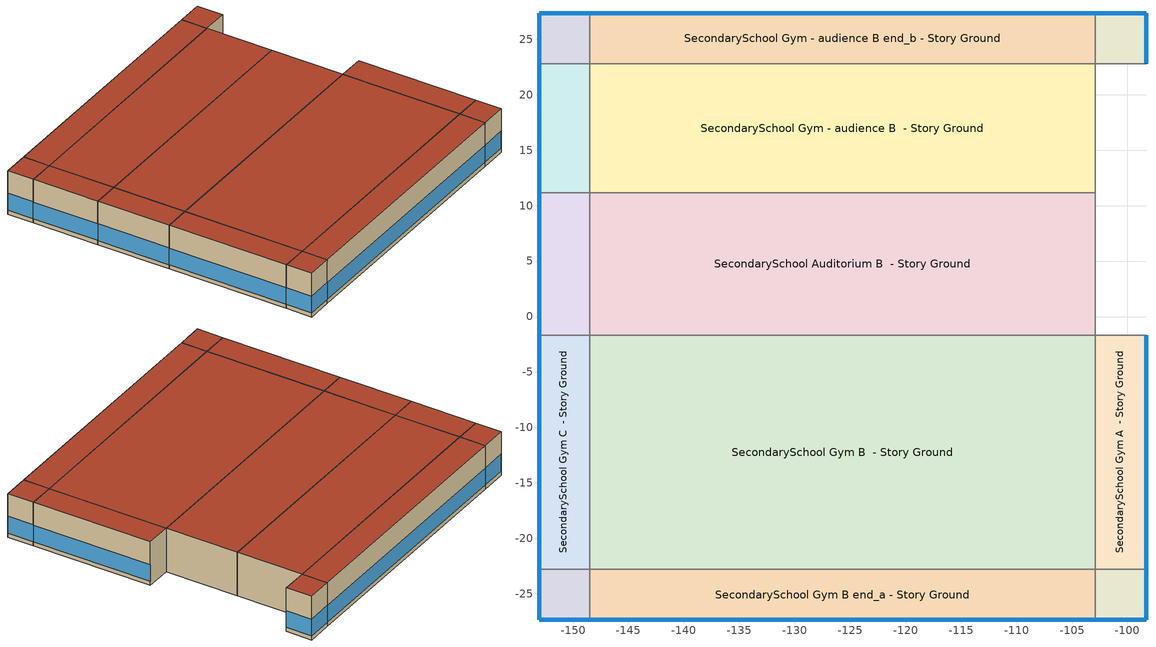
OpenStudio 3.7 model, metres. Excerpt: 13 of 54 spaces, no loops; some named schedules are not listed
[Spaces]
SecondarySchool Gym A end_a - Story Ground
 floor ground (Foundation F 126 Perim 914 Area 209): -98.33,-27.37 -102.9,-27.37 -102.9,-22.8 -98.33,-22.8 z0
 wall outside: -102.9,-27.37 -98.33,-27.37 -98.33,-22.8 z0:7.92
 wall to SecondarySchool Gym B end_a - Story Ground: -102.9,-22.8 -102.9,-27.37 z0:7.92
 wall to SecondarySchool Gym A  - Story Ground: -98.33,-22.8 -102.9,-22.8 z0:7.92
 window (Window U-1.01 SHGC 0.58): -98.33,-27.34 -98.33,-22.82 / -102.88,-27.37 -98.36,-27.37 z0.76:3.81
 roof outside: -98.33,-22.8 -102.9,-22.8 -102.9,-27.37 -98.33,-27.37 z7.92
SecondarySchool Gym B end_a - Story Ground
 floor ground (Foundation F 126 Perim 4559 Area 20845): -102.9,-27.37 -148.5,-27.37 -148.5,-22.8 -102.9,-22.8 z0
 wall outside: -148.5,-27.37 -102.9,-27.37 z0:7.92
 wall to SecondarySchool Gym C end_a - Story Ground: -148.5,-22.8 -148.5,-27.37 z0:7.92
 wall to SecondarySchool Gym B  - Story Ground: -102.9,-22.8 -148.5,-22.8 z0:7.92
 window (Window U-1.01 SHGC 0.58): -148.47,-27.37 -102.93,-27.37 z0.76:3.78
 roof outside: -102.9,-22.8 -148.5,-22.8 -148.5,-27.37 -102.9,-27.37 z7.92
SecondarySchool Gym C end_a - Story Ground
 floor ground (Foundation F 126 Perim 914 Area 209): -148.5,-27.37 -153.07,-27.37 -153.07,-22.8 -148.5,-22.8 z0
 wall outside: -153.07,-22.8 -153.07,-27.37 -148.5,-27.37 z0:7.92
 wall to SecondarySchool Gym C  - Story Ground: -148.5,-22.8 -153.07,-22.8 z0:7.92
 window (Window U-1.01 SHGC 0.58): -153.07,-22.82 -153.07,-27.34 / -153.04,-27.37 -148.52,-27.37 z0.76:3.81
 roof outside: -148.5,-22.8 -153.07,-22.8 -153.07,-27.37 -148.5,-27.37 z7.92
SecondarySchool Gym A  - Story Ground
 floor ground (Foundation F 126 Perim 2112 Area 9654): -98.33,-22.8 -102.9,-22.8 -102.9,-1.68 -98.33,-1.68 z0
 wall outside: -98.33,-22.8 -98.33,-1.68 z0:7.92
 wall to SecondarySchool Gym B  - Story Ground: -102.9,-1.68 -102.9,-22.8 z0:7.92
 wall to SecondarySchool Auditorium A  - Story Ground: -98.33,-1.68 -102.9,-1.68 z0:7.92
 window (Window U-1.01 SHGC 0.58): -98.33,-22.77 -98.33,-1.71 z0.76:3.78
 roof outside: -98.33,-1.68 -102.9,-1.68 -102.9,-22.8 -98.33,-22.8 z7.92
SecondarySchool Gym B  - Story Ground
 floor ground (Foundation F 126 Perim 0 Area 96274): -102.9,-22.8 -148.5,-22.8 -148.5,-1.68 -102.9,-1.68 z0
 wall to SecondarySchool Gym C  - Story Ground: -148.5,-1.68 -148.5,-22.8 z0:7.92
 wall to SecondarySchool Auditorium B  - Story Ground: -102.9,-1.68 -148.5,-1.68 z0:7.92
 roof outside: -102.9,-1.68 -148.5,-1.68 -148.5,-22.8 -102.9,-22.8 z7.92
SecondarySchool Gym C  - Story Ground
 floor ground (Foundation F 126 Perim 2112 Area 9654): -148.5,-22.8 -153.07,-22.8 -153.07,-1.68 -148.5,-1.68 z0
 wall outside: -153.07,-1.68 -153.07,-22.8 z0:7.92
 wall to SecondarySchool Auditorium C  - Story Ground: -148.5,-1.68 -153.07,-1.68 z0:7.92
 window (Window U-1.01 SHGC 0.58): -153.07,-1.71 -153.07,-22.77 z0.76:3.78
 roof outside: -148.5,-1.68 -153.07,-1.68 -153.07,-22.8 -148.5,-22.8 z7.92
SecondarySchool Auditorium B  - Story Ground
 floor ground (Foundation F 126 Perim 0 Area 58502): -102.9,-1.68 -148.5,-1.68 -148.5,11.15 -102.9,11.15 z0
 wall to SecondarySchool Auditorium C  - Story Ground: -148.5,11.15 -148.5,-1.68 z0:7.92
 wall to SecondarySchool Gym - audience B  - Story Ground: -102.9,11.15 -148.5,11.15 z0:7.92
 wall to SecondarySchool Auditorium A  - Story Ground: -102.9,-1.68 -102.9,11.15 z0:7.92
 roof outside: -102.9,11.15 -148.5,11.15 -148.5,-1.68 -102.9,-1.68 z7.92
SecondarySchool Auditorium C  - Story Ground
 floor ground (Foundation F 126 Perim 1283 Area 5866): -148.5,-1.68 -153.07,-1.68 -153.07,11.15 -148.5,11.15 z0
 wall outside: -153.07,11.15 -153.07,-1.68 z0:7.92
 wall to SecondarySchool Gym - audience C  - Story Ground: -148.5,11.15 -153.07,11.15 z0:7.92
 window (Window U-1.01 SHGC 0.58): -153.07,11.13 -153.07,-1.65 z0.76:3.79
 roof outside: -148.5,11.15 -153.07,11.15 -153.07,-1.68 -148.5,-1.68 z7.92
SecondarySchool Gym - audience B  - Story Ground
 floor ground (Foundation F 126 Perim 0 Area 53095): -102.9,11.15 -148.5,11.15 -148.5,22.8 -102.9,22.8 z0
 wall to SecondarySchool Gym - audience C  - Story Ground: -148.5,22.8 -148.5,11.15 z0:7.92
 wall to SecondarySchool Gym - audience B end_b - Story Ground: -102.9,22.8 -148.5,22.8 z0:7.92
 wall to SecondarySchool Gym - audience A  - Story Ground: -102.9,11.15 -102.9,22.8 z0:7.92
 roof outside: -102.9,22.8 -148.5,22.8 -148.5,11.15 -102.9,11.15 z7.92
SecondarySchool Gym - audience C  - Story Ground
 floor ground (Foundation F 126 Perim 1165 Area 5324): -148.5,11.15 -153.07,11.15 -153.07,22.8 -148.5,22.8 z0
 wall outside: -153.07,22.8 -153.07,11.15 z0:7.92
 wall to SecondarySchool Gym - audience C end_b - Story Ground: -148.5,22.8 -153.07,22.8 z0:7.92
 window (Window U-1.01 SHGC 0.58): -153.07,22.77 -153.07,11.18 z0.76:3.79
 roof outside: -148.5,22.8 -153.07,22.8 -153.07,11.15 -148.5,11.15 z7.92
SecondarySchool Gym - audience A end_b - Story Ground
 floor ground (Foundation F 126 Perim 914 Area 209): -98.33,22.8 -102.9,22.8 -102.9,27.37 -98.33,27.37 z0
 wall outside: -98.33,22.8 -98.33,27.37 -102.9,27.37 z0:7.92
 wall to SecondarySchool Gym - audience A  - Story Ground: -102.9,22.8 -98.33,22.8 z0:7.92
 wall to SecondarySchool Gym - audience B end_b - Story Ground: -102.9,27.37 -102.9,22.8 z0:7.92
 window (Window U-1.01 SHGC 0.58): -98.33,22.82 -98.33,27.34 / -98.36,27.37 -102.88,27.37 z0.76:3.81
 roof outside: -98.33,27.37 -102.9,27.37 -102.9,22.8 -98.33,22.8 z7.92
SecondarySchool Gym - audience B end_b - Story Ground
 floor ground (Foundation F 126 Perim 4559 Area 20845): -102.9,22.8 -148.5,22.8 -148.5,27.37 -102.9,27.37 z0
 wall outside: -102.9,27.37 -148.5,27.37 z0:7.92
 wall to SecondarySchool Gym - audience C end_b - Story Ground: -148.5,27.37 -148.5,22.8 z0:7.92
 window (Window U-1.01 SHGC 0.58): -102.93,27.37 -148.47,27.37 z0.76:3.78
 roof outside: -102.9,27.37 -148.5,27.37 -148.5,22.8 -102.9,22.8 z7.92
SecondarySchool Gym - audience C end_b - Story Ground
 floor ground (Foundation F 126 Perim 914 Area 209): -148.5,22.8 -153.07,22.8 -153.07,27.37 -148.5,27.37 z0
 wall outside: -148.5,27.37 -153.07,27.37 -153.07,22.8 z0:7.92
 window (Window U-1.01 SHGC 0.58): -153.07,27.34 -153.07,22.82 / -148.52,27.37 -153.04,27.37 z0.76:3.81
 roof outside: -148.5,27.37 -153.07,27.37 -153.07,22.8 -148.5,22.8 z7.92
[Site]
Maxwell Afb: Latitude {deg}=32.38; Longitude {deg}=-86.36; Time Zone {hr}=-6; Elevation {m}=52; Terrain=City
[Site:WaterMainsTemperature]
Calculation Method=Correlation; Annual Average Outdoor Air Temperature {C}=12.9533; Maximum Difference In Monthly Average Outdoor Air Temperatures {deltaC}=16.43
[SizingPeriod:DesignDay] Barometric Pressure {Pa}=100606; Rain Indicator=No; Snow Indicator=No; Day of Month=21; Daylight Saving Time Indicator=No; Humidity Condition Type=Wetbulb; Dry-Bulb Temperature Range Modifier Type=DefaultMultipliers
Name | Maximum Dry-Bulb Temperature {C} | Daily Dry-Bulb Temperature Range {deltaC} | Wind Speed {m/s} | Wind Direction {deg} | Month | Day Type | Wetbulb or DewPoint at Maximum Dry-Bulb {C} | Solar Model Indicator | ASHRAE Clear Sky Optical Depth for Beam Irradiance | ASHRAE Clear Sky Optical Depth for Diffuse Irradiance | Sky Clearness
Aurora State Ann Clg .4% Condns DB=>MWB 1 | 33 | 13.9 | 3.2 | 10 | 7 | SummerDesignDay | 19.4 | ASHRAETau | 0.339 | 2.445
Aurora State Ann Clg .4% Condns WB=>MDB 1 | 30.2 | 13.9 | 3.2 | 10 | 7 | SummerDesignDay | 21.1 | ASHRAETau | 0.339 | 2.445
Aurora State Ann Htg 99.6% Condns DB 1 | -3 | 0 | 1.7 | 0 | 12 | WinterDesignDay | -3 | ASHRAEClearSky |  |  | 0
Aurora State August .4% Condns DB=>MCWB 1 | 35.9 | 13.8 | 3.2 | 10 | 8 | SummerDesignDay | 20.5 | ASHRAETau | 0.344 | 2.48
[ClimateZones]
Climate Zone Institution Name 1=ASHRAE; Climate Zone Document Name 1=ANSI/ASHRAE Standard 169; Climate Zone Document Year 1=2006; Climate Zone Value 1=ASHRAE 169-2013-4C; Climate Zone Institution Name 2=CEC; Climate Zone Document Name 2=California Climate Zone Descriptions; Climate Zone Document Year 2=1995
[Building]
ComStock DOE Ref Pre-1980|SecondarySchool: North Axis {deg}=270; Default Construction Set=ComStock DOE Ref Pre-1980 - SecSchl - ASHRAE 169-2013-4C; Default Schedule Set=Building Default Schedule Set; Standards Building Type=SecondarySchool
[Site:GroundTemperature:FCfactorMethod]
January Ground Temperature {C}=11.4; February Ground Temperature {C}=8.1; March Ground Temperature {C}=5.4; April Ground Temperature {C}=4.5; May Ground Temperature {C}=5.8; June Ground Temperature {C}=8.3; July Ground Temperature {C}=10.9; August Ground Temperature {C}=13; September Ground Temperature {C}=15.6; October Ground Temperature {C}=17.7; November Ground Temperature {C}=18.8; December Ground Temperature {C}=15.1
[Construction:FfactorGroundFloor] F-Factor {W/m-K}=1.26344
Name | Area {m2} | PerimeterExposed {m}
Foundation F 126 Perim 914 Area 209 | 20.9032 | 9.144
Foundation F 126 Perim 1283 Area 5866 | 58.6649 | 12.8313
Foundation F 126 Perim 0 Area 96274 | 962.745 | 0
Foundation F 126 Perim 2112 Area 9654 | 96.543 | 21.1161
Foundation F 126 Perim 4559 Area 20845 | 208.451 | 45.5929
Foundation F 126 Perim 1165 Area 5324 | 53.2427 | 11.6454
Foundation F 126 Perim 0 Area 58502 | 585.017 | 0
Foundation F 126 Perim 0 Area 53095 | 530.946 | 0
[DefaultConstructionSet]
ComStock DOE Ref Pre-1980 - SecSchl - ASHRAE 169-2013-4C: Default Exterior Surface Constructions=Default Surface Constructions 1; Default Interior Surface Constructions=Default Surface Constructions 2; Default Ground Contact Surface Constructions=Default Surface Constructions 3; Default Exterior SubSurface Constructions=Default Sub Surface Constructions 1; Default Interior SubSurface Constructions=Default Sub Surface Constructions 2; Interior Partition Construction=Typical Interior Partition
[DefaultSurfaceConstructions]
Name | Floor Construction | Wall Construction | Roof Ceiling Construction
Default Surface Constructions 1 | Typical Insulated Exterior Mass Floor | Typical Insulated Steel Framed Exterior Wall R-5.71 | Typical IEAD Roof R-11.76
Default Surface Constructions 2 | Typical Interior Floor | Typical Interior Wall | Typical Interior Ceiling
Default Surface Constructions 3 | Typical Insulated Carpeted 6in Slab Floor | Typical Insulated Basement Mass Wall
[Construction]
Typical Insulated Exterior Mass Floor: 4 in. Normalweight Concrete Floor, Typical Carpet Pad
Typical Insulated Steel Framed Exterior Wall R-5.71: 25mm Stucco, 5/8 in. Gypsum Board, Typical Insulation R-3.54, 5/8 in. Gypsum Board
Typical IEAD Roof R-11.76: Roof Membrane, Typical Insulation R-10.65, Metal Roof Surface
Typical Interior Floor: 100mm Normalweight concrete floor, CP02 CARPET PAD
Typical Interior Wall: G01 13mm gypsum board, G01 13mm gypsum board
Typical Interior Ceiling: CP02 CARPET PAD, 100mm Normalweight concrete floor
Typical Insulated Carpeted 6in Slab Floor: 6 in. Normalweight Concrete Floor, Typical Carpet Pad
Typical Insulated Basement Mass Wall: 8 in. Concrete Block Basement Wall
U 1.22 SHGC 0.54 Simple Glazing Window U-1.22 SHGC 0.54: U 1.22 SHGC 0.54 Simple Glazing U-1.22 SHGC 0.54
U 1.22 SHGC 0.54 Simple Glazing Window U-1.22 SHGC 0.54 1: U 1.22 SHGC 0.54 Simple Glazing U-1.22 SHGC 0.54 1
Typical Insulated Metal Door: F08 Metal surface, Typical Insulation
U 0.88 SHGC 0.16 Sgl Ref-A-L Clr 6mm: REF A CLEAR LO 6MM
Typical Overhead Door: Typical Insulation
Typical Interior Window: Clear 3mm
Typical Interior Door; Typical Interior Partition: G05 25mm wood
InteriorFurnishings 1: Std Wood 6inch 1
Window U-1.01 SHGC 0.58: Simple Glazing Single - No LowE - Tinted/Reflective - Aluminum
[Material:NoMass] Roughness=Smooth; Thermal Absorptance=0.9; Solar Absorptance=0.7
Name | Thermal Resistance {m2-K/W} | Visible Absorptance
Typical Insulation R-3.54 | 0.622622 | 0.7
Typical Carpet Pad; CP02 CARPET PAD | 0.21648 | 0.8
Typical Insulation R-10.65 | 1.87513 | 0.7
Typical Insulation | 0.0282222 | 0.7
[Material] Thermal Absorptance=0.9
Name | Roughness | Thickness {m} | Conductivity {W/m-K} | Density {kg/m3} | Specific Heat {J/kg-K} | Solar Absorptance | Visible Absorptance
4 in. Normalweight Concrete Floor | MediumRough | 0.1016 | 2.31 | 2322 | 832 | 0.7 | 0.7
25mm Stucco | Smooth | 0.0254 | 0.72 | 1856 | 840 | 0.7 | 0.7
5/8 in. Gypsum Board | MediumSmooth | 0.0159 | 0.16 | 800 | 1090 | 0.7 | 0.7
Roof Membrane | VeryRough | 0.0095 | 0.16 | 1121.29 | 1460 | 0.7 | 0.7
Metal Roof Surface; F08 Metal surface | Smooth | 0.0008 | 45.28 | 7824 | 500 | 0.7 | 0.7
100mm Normalweight concrete floor | MediumRough | 0.1016 | 2.31045 | 2322 | 832.557 | 0.7 | 0.7
G01 13mm gypsum board | Smooth | 0.0127 | 0.160031 | 800.001 | 1090.73 | 0.7 | 0.5
6 in. Normalweight Concrete Floor | MediumRough | 0.1524 | 2.31 | 2322 | 832 | 0.7 | 0.7
8 in. Concrete Block Basement Wall | MediumRough | 0.2032 | 1.326 | 1842 | 912 | 0.7 | 0.7
G05 25mm wood | MediumSmooth | 0.0254 | 0.15 | 608 | 1630 | 0.5 | 0.5
Std Wood 6inch 1 | MediumSmooth | 0.15 | 0.12 | 540 | 1210 | 0.7 | 0.7
[DefaultSubSurfaceConstructions]
Name | Fixed Window Construction | Operable Window Construction | Door Construction | Glass Door Construction | Overhead Door Construction | Tubular Daylight Dome Construction | Tubular Daylight Diffuser Construction
Default Sub Surface Constructions 1 | U 1.22 SHGC 0.54 Simple Glazing Window U-1.22 SHGC 0.54 | U 1.22 SHGC 0.54 Simple Glazing Window U-1.22 SHGC 0.54 1 | Typical Insulated Metal Door | U 0.88 SHGC 0.16 Sgl Ref-A-L Clr 6mm | Typical Overhead Door | Typical Interior Window | Typical Interior Window
Default Sub Surface Constructions 2 | Typical Interior Window | Typical Interior Window | Typical Interior Door
[WindowMaterial:SimpleGlazingSystem]
Name | U-Factor {W/m2-K} | Solar Heat Gain Coefficient | Visible Transmittance
U 1.22 SHGC 0.54 Simple Glazing U-1.22 SHGC 0.54; U 1.22 SHGC 0.54 Simple Glazing U-1.22 SHGC 0.54 1 | 6.92748 | 0.54 | 0.38
Simple Glazing Single - No LowE - Tinted/Reflective - Aluminum | 5.73505 | 0.579 | 0.455
[WindowMaterial:Glazing] Optical Data Type=SpectralAverage; Infrared Transmittance at Normal Incidence=0; Front Side Infrared Hemispherical Emissivity=0.84; Conductivity {W/m-K}=0.9; Dirt Correction Factor for Solar and Visible Transmittance=1; Solar Diffusing=No
Name | Thickness {m} | Solar Transmittance at Normal Incidence | Front Side Solar Reflectance at Normal Incidence | Back Side Solar Reflectance at Normal Incidence | Visible Transmittance at Normal Incidence | Front Side Visible Reflectance at Normal Incidence | Back Side Visible Reflectance at Normal Incidence | Back Side Infrared Hemispherical Emissivity
REF A CLEAR LO 6MM | 0.006 | 0.066 | 0.341 | 0.493 | 0.08 | 0.41 | 0.37 | 0.4
Clear 3mm | 0.003 | 0.837 | 0.075 | 0.075 | 0.898 | 0.081 | 0.081 | 0.84
[SpaceType] Standards Building Type=SecondarySchool
Name | Default Schedule Set | Design Specification Outdoor Air Object | Standards Space Type
SecondarySchool Auditorium - ComStock DOE Ref Pre-1980 | SecondarySchool Auditorium Schedule Set | SecondarySchool Auditorium Ventilation | Auditorium
SecondarySchool Gym - audience - ComStock DOE Ref Pre-1980 | SecondarySchool Gym - audience Schedule Set | SecondarySchool Gym - audience Ventilation | Gym - audience
SecondarySchool Gym - ComStock DOE Ref Pre-1980 | SecondarySchool Gym Schedule Set | SecondarySchool Gym Ventilation | Gym
[BuildingStory]
Story Ground: Nominal Z Coordinate {m}=0; Nominal Floor to Floor Height {m}=3.9624
[Space] Building Story=Story Ground
Name | Space Type | Thermal Zone | Design Specification Outdoor Air Object
SecondarySchool Gym A end_a - Story Ground | SecondarySchool Gym - ComStock DOE Ref Pre-1980 | Zone SecondarySchool Gym A end_a - Story Ground | SecondarySchool Gym Ventilation to per-area
SecondarySchool Gym B end_a - Story Ground | SecondarySchool Gym - ComStock DOE Ref Pre-1980 | Zone SecondarySchool Gym B end_a - Story Ground
SecondarySchool Gym C end_a - Story Ground | SecondarySchool Gym - ComStock DOE Ref Pre-1980 | Zone SecondarySchool Gym C end_a - Story Ground | SecondarySchool Gym Ventilation to per-area
SecondarySchool Gym A  - Story Ground | SecondarySchool Gym - ComStock DOE Ref Pre-1980 | Zone SecondarySchool Gym A  - Story Ground
SecondarySchool Gym B  - Story Ground | SecondarySchool Gym - ComStock DOE Ref Pre-1980 | Zone SecondarySchool Gym B  - Story Ground
SecondarySchool Gym C  - Story Ground | SecondarySchool Gym - ComStock DOE Ref Pre-1980 | Zone SecondarySchool Gym C  - Story Ground
SecondarySchool Auditorium B  - Story Ground | SecondarySchool Auditorium - ComStock DOE Ref Pre-1980 | Zone SecondarySchool Auditorium B  - Story Ground
SecondarySchool Auditorium C  - Story Ground | SecondarySchool Auditorium - ComStock DOE Ref Pre-1980 | Zone SecondarySchool Auditorium C  - Story Ground
SecondarySchool Gym - audience B  - Story Ground | SecondarySchool Gym - audience - ComStock DOE Ref Pre-1980 | Zone SecondarySchool Gym - audience B  - Story Ground | SecondarySchool Gym - audience Ventilation to per-area
SecondarySchool Gym - audience C  - Story Ground | SecondarySchool Gym - audience - ComStock DOE Ref Pre-1980 | Zone SecondarySchool Gym - audience C  - Story Ground | SecondarySchool Gym - audience Ventilation to per-area
SecondarySchool Gym - audience A end_b - Story Ground | SecondarySchool Gym - audience - ComStock DOE Ref Pre-1980 | Zone SecondarySchool Gym - audience A end_b - Story Ground | SecondarySchool Gym - audience Ventilation to per-area
SecondarySchool Gym - audience B end_b - Story Ground | SecondarySchool Gym - audience - ComStock DOE Ref Pre-1980 | Zone SecondarySchool Gym - audience B end_b - Story Ground | SecondarySchool Gym - audience Ventilation to per-area
SecondarySchool Gym - audience C end_b - Story Ground | SecondarySchool Gym - audience - ComStock DOE Ref Pre-1980 | Zone SecondarySchool Gym - audience C end_b - Story Ground | SecondarySchool Gym - audience Ventilation to per-area
[ThermalZone] Multiplier=1; Use Ideal Air Loads=No
Name | Thermostat
Zone SecondarySchool Gym A end_a - Story Ground | SecondarySchool Gym - ComStock DOE Ref Pre-1980 Thermostat 1
Zone SecondarySchool Gym B end_a - Story Ground | SecondarySchool Gym - ComStock DOE Ref Pre-1980 Thermostat 3
Zone SecondarySchool Gym C end_a - Story Ground | SecondarySchool Gym - ComStock DOE Ref Pre-1980 Thermostat 5
Zone SecondarySchool Gym A  - Story Ground | SecondarySchool Gym - ComStock DOE Ref Pre-1980 Thermostat
Zone SecondarySchool Gym B  - Story Ground | SecondarySchool Gym - ComStock DOE Ref Pre-1980 Thermostat 2
Zone SecondarySchool Gym C  - Story Ground | SecondarySchool Gym - ComStock DOE Ref Pre-1980 Thermostat 4
Zone SecondarySchool Auditorium B  - Story Ground | SecondarySchool Auditorium - ComStock DOE Ref Pre-1980 Thermostat 1
Zone SecondarySchool Auditorium C  - Story Ground | SecondarySchool Auditorium - ComStock DOE Ref Pre-1980 Thermostat 2
Zone SecondarySchool Gym - audience B  - Story Ground | SecondarySchool Gym - audience - ComStock DOE Ref Pre-1980 Thermostat 2
Zone SecondarySchool Gym - audience C  - Story Ground | SecondarySchool Gym - audience - ComStock DOE Ref Pre-1980 Thermostat 4
Zone SecondarySchool Gym - audience A end_b - Story Ground | SecondarySchool Gym - audience - ComStock DOE Ref Pre-1980 Thermostat 1
Zone SecondarySchool Gym - audience B end_b - Story Ground | SecondarySchool Gym - audience - ComStock DOE Ref Pre-1980 Thermostat 3
Zone SecondarySchool Gym - audience C end_b - Story Ground | SecondarySchool Gym - audience - ComStock DOE Ref Pre-1980 Thermostat 5
[People:Definition] Number of People Calculation Method=People/Area; Fraction Radiant=0.3
Name | People per Space Floor Area {person/m2}
SecondarySchool Auditorium People Definition; SecondarySchool Gym People Definition | 1.0004
SecondarySchool Gym - audience People Definition | 0.300313
[People] Work Efficiency Schedule=Work Efficiency Schedule; Clothing Insulation Schedule=Clothing Schedule; Air Velocity Schedule=Air Velocity Schedule; Multiplier=1
Name | People Definition | Space or SpaceType
SecondarySchool Auditorium People | SecondarySchool Auditorium People Definition | SecondarySchool Auditorium - ComStock DOE Ref Pre-1980
SecondarySchool Gym People | SecondarySchool Gym People Definition | SecondarySchool Gym - ComStock DOE Ref Pre-1980
SecondarySchool Gym - audience People | SecondarySchool Gym - audience People Definition | SecondarySchool Gym - audience - ComStock DOE Ref Pre-1980
[Lights:Definition] Design Level Calculation Method=Watts/Area; Fraction Visible=0.2; Return Air Fraction=0
Name | Watts per Space Floor Area {W/m2} | Fraction Radiant
SecondarySchool Gym - audience - ComStock DOE Ref Pre-1980 General Lights Definition; SecondarySchool Gym - ComStock DOE Ref Pre-1980 General Lights Definition | 8.2042 | 0.465
SecondarySchool Auditorium - ComStock DOE Ref Pre-1980 General Lights Definition | 1.29825 | 0.465
SecondarySchool Auditorium - ComStock DOE Ref Pre-1980 Wall Wash Lights Definition | 1.08131 | 0.125
[ElectricEquipment:Definition] Design Level Calculation Method=Watts/Area; Fraction Latent=0; Fraction Radiant=0.5; Fraction Lost=0
Name | Watts per Space Floor Area {W/m2}
SecondarySchool Auditorium Elec Equip Definition | 4.11278
SecondarySchool Gym Elec Equip Definition | 2.13681
SecondarySchool Gym - audience Elec Equip Definition | 0.850128
[ElectricEquipment] Schedule=Education_School BLDG_EQUIP_EndUseData BPR Adjusted
Name | Electric Equipment Definition | Space or SpaceType
SecondarySchool Auditorium Elec Equip | SecondarySchool Auditorium Elec Equip Definition | SecondarySchool Auditorium - ComStock DOE Ref Pre-1980
SecondarySchool Gym Elec Equip | SecondarySchool Gym Elec Equip Definition | SecondarySchool Gym - ComStock DOE Ref Pre-1980
SecondarySchool Gym - audience Elec Equip | SecondarySchool Gym - audience Elec Equip Definition | SecondarySchool Gym - audience - ComStock DOE Ref Pre-1980
[DesignSpecification:OutdoorAir] Outdoor Air Method=Sum
Name | Outdoor Air Flow per Person {m3/s-person} | Outdoor Air Flow per Floor Area {m3/s-m2} | Outdoor Air Flow Rate {m3/s} | Outdoor Air Flow Air Changes per Hour {1/hr}
SecondarySchool Auditorium Ventilation | 0.00707921
SecondarySchool Gym Ventilation; SecondarySchool Gym - audience Ventilation | 0.00943895
SecondarySchool Gym - audience Ventilation to per-area | 0 | 0.00283464 | 0 | 0
SecondarySchool Gym Ventilation to per-area | 0 | 0.0094427 | 0 | 0
[DefaultScheduleSet]
Name | Number of People Schedule | People Activity Level Schedule | Lighting Schedule | Electric Equipment Schedule | Infiltration Schedule | Hours of Operation Schedule
SecondarySchool Auditorium Schedule Set | SecondarySchool Auditorium Occ | SecondarySchool Activity | Education_School BLDG_LIGHT_EndUseData | Education_School BLDG_EQUIP_EndUseData | SecondarySchool Infil
SecondarySchool Gym Schedule Set; SecondarySchool Gym - audience Schedule Set | SecondarySchool Gym Occ | SecondarySchool Activity | Education_School BLDG_LIGHT_EndUseData | Education_School BLDG_EQUIP_EndUseData | SecondarySchool Infil
Building Default Schedule Set |  |  |  |  |  | Building Hours of Operation NonResidential
[Exterior:Lights:Definition]
Name | Design Level {W}
Parking Areas and Drives Def (W/ft^2) | 0.0497494
Building Facades Def (W/ft^2) | 0.25
Main Entries Def (W/ft) | 30
Other Doors Def (W/ft) | 25
[Exterior:Lights] Schedule=Always On Discrete; Control Option=AstronomicalClock
Name | Exterior Lights Definition | Multiplier
Parking Areas and Drives | Parking Areas and Drives Def (W/ft^2) | 59097.7
Building Facades | Building Facades Def (W/ft^2) | 46655.5
Main Entries | Main Entries Def (W/ft) | 240
Other Doors | Other Doors Def (W/ft) | 147
[ThermostatSetpoint:DualSetpoint] Heating Setpoint Temperature Schedule=SecondarySchool HtgSetp; Cooling Setpoint Temperature Schedule=SecondarySchool ClgSetp
SecondarySchool Auditorium - ComStock DOE Ref Pre-1980 Thermostat 1; SecondarySchool Auditorium - ComStock DOE Ref Pre-1980 Thermostat 2; SecondarySchool Gym - audience - ComStock DOE Ref Pre-1980 Thermostat 1; SecondarySchool Gym - audience - ComStock DOE Ref Pre-1980 Thermostat 2; SecondarySchool Gym - audience - ComStock DOE Ref Pre-1980 Thermostat 3; SecondarySchool Gym - audience - ComStock DOE Ref Pre-1980 Thermostat 4; SecondarySchool Gym - audience - ComStock DOE Ref Pre-1980 Thermostat 5; SecondarySchool Gym - ComStock DOE Ref Pre-1980 Thermostat; SecondarySchool Gym - ComStock DOE Ref Pre-1980 Thermostat 1; SecondarySchool Gym - ComStock DOE Ref Pre-1980 Thermostat 2; SecondarySchool Gym - ComStock DOE Ref Pre-1980 Thermostat 3; SecondarySchool Gym - ComStock DOE Ref Pre-1980 Thermostat 4; SecondarySchool Gym - ComStock DOE Ref Pre-1980 Thermostat 5
[InternalMass:Definition]
Internal Mass Definition 2: Construction=InteriorFurnishings 1; Design Level Calculation Method=SurfaceArea/Area; Surface Area per Space Floor Area=2
[InternalMass] Internal Mass Definition=Internal Mass Definition 2; Multiplier=1
Name | Space or SpaceType
SecondarySchool Gym - audience C end_b - Story Ground Mass | SecondarySchool Gym - audience C end_b - Story Ground
SecondarySchool Gym - audience A end_b - Story Ground Mass | SecondarySchool Gym - audience A end_b - Story Ground
SecondarySchool Gym B  - Story Ground Mass | SecondarySchool Gym B  - Story Ground
SecondarySchool Gym A  - Story Ground Mass | SecondarySchool Gym A  - Story Ground
SecondarySchool Auditorium C  - Story Ground Mass | SecondarySchool Auditorium C  - Story Ground
SecondarySchool Gym C end_a - Story Ground Mass | SecondarySchool Gym C end_a - Story Ground
SecondarySchool Gym B end_a - Story Ground Mass | SecondarySchool Gym B end_a - Story Ground
SecondarySchool Gym A end_a - Story Ground Mass | SecondarySchool Gym A end_a - Story Ground
SecondarySchool Auditorium B  - Story Ground Mass | SecondarySchool Auditorium B  - Story Ground
SecondarySchool Gym - audience B  - Story Ground Mass | SecondarySchool Gym - audience B  - Story Ground
SecondarySchool Gym - audience C  - Story Ground Mass | SecondarySchool Gym - audience C  - Story Ground
SecondarySchool Gym - audience B end_b - Story Ground Mass | SecondarySchool Gym - audience B end_b - Story Ground
SecondarySchool Gym C  - Story Ground Mass | SecondarySchool Gym C  - Story Ground
[Lights] Schedule=Education_School BLDG_LIGHT_EndUseData BPR Adjusted; Fraction Replaceable=1
Name | Lights Definition | Space or SpaceType
SecondarySchool Gym - audience - ComStock DOE Ref Pre-1980 General Lighting | SecondarySchool Gym - audience - ComStock DOE Ref Pre-1980 General Lights Definition | SecondarySchool Gym - audience - ComStock DOE Ref Pre-1980
SecondarySchool Auditorium - ComStock DOE Ref Pre-1980 General Lighting | SecondarySchool Auditorium - ComStock DOE Ref Pre-1980 General Lights Definition | SecondarySchool Auditorium - ComStock DOE Ref Pre-1980
SecondarySchool Auditorium - ComStock DOE Ref Pre-1980 Wall Wash Lighting | SecondarySchool Auditorium - ComStock DOE Ref Pre-1980 Wall Wash Lights Definition | SecondarySchool Auditorium - ComStock DOE Ref Pre-1980
SecondarySchool Gym - ComStock DOE Ref Pre-1980 General Lighting | SecondarySchool Gym - ComStock DOE Ref Pre-1980 General Lights Definition | SecondarySchool Gym - ComStock DOE Ref Pre-1980
[SpaceInfiltration:DesignFlowRate] Design Flow Rate Calculation Method=Flow/ExteriorArea; Flow per Exterior Surface Area {m3/s-m2}=0.000826564; Velocity Term Coefficient=0
Name | Space or SpaceType | Schedule | Constant Term Coefficient | Temperature Term Coefficient | Velocity Squared Term Coefficient
SecondarySchool Gym - audience C end_b - Story Ground HVAC On Infiltration | SecondarySchool Gym - audience C end_b - Story Ground | Infiltration HVAC On Schedule | 0.0725 | 0.0091 | 0.0893
SecondarySchool Gym - audience C end_b - Story Ground HVAC Off Infiltration | SecondarySchool Gym - audience C end_b - Story Ground | Infiltration HVAC Off Schedule | 0 | 0.0174 | 0.1016
SecondarySchool Gym - audience A end_b - Story Ground HVAC On Infiltration | SecondarySchool Gym - audience A end_b - Story Ground | Infiltration HVAC On Schedule | 0.0725 | 0.0091 | 0.0893
SecondarySchool Gym - audience A end_b - Story Ground HVAC Off Infiltration | SecondarySchool Gym - audience A end_b - Story Ground | Infiltration HVAC Off Schedule | 0 | 0.0174 | 0.1016
SecondarySchool Gym B  - Story Ground HVAC On Infiltration | SecondarySchool Gym B  - Story Ground | Infiltration HVAC On Schedule | 0.0725 | 0.0091 | 0.0893
SecondarySchool Gym B  - Story Ground HVAC Off Infiltration | SecondarySchool Gym B  - Story Ground | Infiltration HVAC Off Schedule | 0 | 0.0174 | 0.1016
SecondarySchool Gym A  - Story Ground HVAC On Infiltration | SecondarySchool Gym A  - Story Ground | Infiltration HVAC On Schedule | 0.0725 | 0.0091 | 0.0893
SecondarySchool Gym A  - Story Ground HVAC Off Infiltration | SecondarySchool Gym A  - Story Ground | Infiltration HVAC Off Schedule | 0 | 0.0174 | 0.1016
SecondarySchool Auditorium C  - Story Ground HVAC On Infiltration | SecondarySchool Auditorium C  - Story Ground | Infiltration HVAC On Schedule | 0.0725 | 0.0091 | 0.0893
SecondarySchool Auditorium C  - Story Ground HVAC Off Infiltration | SecondarySchool Auditorium C  - Story Ground | Infiltration HVAC Off Schedule | 0 | 0.0174 | 0.1016
SecondarySchool Gym C end_a - Story Ground HVAC On Infiltration | SecondarySchool Gym C end_a - Story Ground | Infiltration HVAC On Schedule | 0.0725 | 0.0091 | 0.0893
SecondarySchool Gym C end_a - Story Ground HVAC Off Infiltration | SecondarySchool Gym C end_a - Story Ground | Infiltration HVAC Off Schedule | 0 | 0.0174 | 0.1016
SecondarySchool Gym B end_a - Story Ground HVAC On Infiltration | SecondarySchool Gym B end_a - Story Ground | Infiltration HVAC On Schedule | 0.0725 | 0.0091 | 0.0893
SecondarySchool Gym B end_a - Story Ground HVAC Off Infiltration | SecondarySchool Gym B end_a - Story Ground | Infiltration HVAC Off Schedule | 0 | 0.0174 | 0.1016
SecondarySchool Gym A end_a - Story Ground HVAC On Infiltration | SecondarySchool Gym A end_a - Story Ground | Infiltration HVAC On Schedule | 0.0725 | 0.0091 | 0.0893
SecondarySchool Gym A end_a - Story Ground HVAC Off Infiltration | SecondarySchool Gym A end_a - Story Ground | Infiltration HVAC Off Schedule | 0 | 0.0174 | 0.1016
SecondarySchool Auditorium B  - Story Ground HVAC On Infiltration | SecondarySchool Auditorium B  - Story Ground | Infiltration HVAC On Schedule | 0.0725 | 0.0091 | 0.0893
SecondarySchool Auditorium B  - Story Ground HVAC Off Infiltration | SecondarySchool Auditorium B  - Story Ground | Infiltration HVAC Off Schedule | 0 | 0.0174 | 0.1016
SecondarySchool Gym - audience B  - Story Ground HVAC On Infiltration | SecondarySchool Gym - audience B  - Story Ground | Infiltration HVAC On Schedule | 0.0725 | 0.0091 | 0.0893
SecondarySchool Gym - audience B  - Story Ground HVAC Off Infiltration | SecondarySchool Gym - audience B  - Story Ground | Infiltration HVAC Off Schedule | 0 | 0.0174 | 0.1016
SecondarySchool Gym - audience C  - Story Ground HVAC On Infiltration | SecondarySchool Gym - audience C  - Story Ground | Infiltration HVAC On Schedule | 0.0725 | 0.0091 | 0.0893
SecondarySchool Gym - audience C  - Story Ground HVAC Off Infiltration | SecondarySchool Gym - audience C  - Story Ground | Infiltration HVAC Off Schedule | 0 | 0.0174 | 0.1016
SecondarySchool Gym - audience B end_b - Story Ground HVAC On Infiltration | SecondarySchool Gym - audience B end_b - Story Ground | Infiltration HVAC On Schedule | 0.0725 | 0.0091 | 0.0893
SecondarySchool Gym - audience B end_b - Story Ground HVAC Off Infiltration | SecondarySchool Gym - audience B end_b - Story Ground | Infiltration HVAC Off Schedule | 0 | 0.0174 | 0.1016
SecondarySchool Gym C  - Story Ground HVAC On Infiltration | SecondarySchool Gym C  - Story Ground | Infiltration HVAC On Schedule | 0.0725 | 0.0091 | 0.0893
SecondarySchool Gym C  - Story Ground HVAC Off Infiltration | SecondarySchool Gym C  - Story Ground | Infiltration HVAC Off Schedule | 0 | 0.0174 | 0.1016
[Schedule:Ruleset]
Name | Default Day Schedule | Summer Design Day Schedule | Winter Design Day Schedule
Clothing Schedule | Clothing Schedule Default Winter Clothes
Air Velocity Schedule | Air Velocity Schedule Default
Work Efficiency Schedule | Work Efficiency Schedule Default
SecondarySchool Auditorium Occ | SecondarySchool Auditorium Occ Default | SecondarySchool Auditorium Occ Summer Design Day | SecondarySchool Auditorium Occ Winter Design Day
SecondarySchool Activity | SecondarySchool Activity Default | SecondarySchool Activity Summer Design Day | SecondarySchool Activity Winter Design Day
Education_School BLDG_LIGHT_EndUseData | Education_School BLDG_LIGHT_EndUseData Default | Education_School BLDG_LIGHT_EndUseData Summer Design Day | Education_School BLDG_LIGHT_EndUseData Winter Design Day
Education_School BLDG_EQUIP_EndUseData | Education_School BLDG_EQUIP_EndUseData Default | Education_School BLDG_EQUIP_EndUseData Summer Design Day | Education_School BLDG_EQUIP_EndUseData Winter Design Day
SecondarySchool Infil | SecondarySchool Infil Default | SecondarySchool Infil Summer Design Day | SecondarySchool Infil Winter Design Day
SecondarySchool Gym Occ | SecondarySchool Gym Occ Default | SecondarySchool Gym Occ Summer Design Day | SecondarySchool Gym Occ Winter Design Day
SecondarySchool HtgSetp | SecondarySchool HtgSetp Default | Schedule Day 5 | Schedule Day 6
SecondarySchool ClgSetp | SecondarySchool ClgSetp Default | Schedule Day 2 | Schedule Day 3
Building Hours of Operation NonResidential | Building Hours of Operation NonResidential Default | Building Hours of Operation NonResidential Summer Design Day | Building Hours of Operation NonResidential Winter Design Day
Education_School BLDG_LIGHT_EndUseData BPR Adjusted | Education_School BLDG_LIGHT_EndUseData Default 1 | Education_School BLDG_LIGHT_EndUseData Summer Design Day 1 | Education_School BLDG_LIGHT_EndUseData Winter Design Day 1
Education_School BLDG_EQUIP_EndUseData BPR Adjusted | Education_School BLDG_EQUIP_EndUseData Default 1 | Education_School BLDG_EQUIP_EndUseData Summer Design Day 1 | Education_School BLDG_EQUIP_EndUseData Winter Design Day 1
Infiltration HVAC On Schedule | 54 Zone VAV Occ Sch Default 1 | 54 Zone VAV Occ Sch Summer Design Day 1 | 54 Zone VAV Occ Sch Winter Design Day 1
Infiltration HVAC Off Schedule | Infiltration HVAC Off Schedule Default Day Schedule | Infiltration HVAC Off Schedule Summer Design Day Schedule 1 | Infiltration HVAC Off Schedule Winter Design Day Schedule 1
[Schedule:Day]
SecondarySchool HtgSetp Default: Yes, 6, 0, 14.4444, 21, 0, 20, 24, 0, 14.4444
SecondarySchool ClgSetp Default: Yes, 6, 0, 26.6667, 21, 0, 22.7778, 24, 0, 26.6667
Building Hours of Operation NonResidential Default: 7, 15, 0, 16, 15, 1, 24, 0, 0
Building Hours of Operation NonResidential Winter Design Day; Building Hours of Operation NonResidential Summer Design Day; 54 Zone VAV Occ Sch Summer Design Day 1; 54 Zone VAV Occ Sch Winter Design Day 1: 24, 0, 1
54 Zone VAV Occ Sch Default 1: 6, 15, 0, 16, 30, 1, 24, 0, 0
Infiltration HVAC Off Schedule Default Day Schedule: 6, 15, 1, 16, 30, 0, 24, 0, 1
Infiltration HVAC Off Schedule Summer Design Day Schedule 1; Infiltration HVAC Off Schedule Winter Design Day Schedule 1: 24, 0, 0
Schedule Day 2; Schedule Day 3: 24, 0, 22.7778
Schedule Day 5; Schedule Day 6: 24, 0, 20
[Schedule:Rule]
Schedule Rule 49: Schedule Ruleset=SecondarySchool HtgSetp; Rule Order=1; Day Schedule=SecondarySchool HtgSetp Wknd|Wkdy Day; Apply Sunday=Yes; Apply Monday=Yes; Apply Tuesday=Yes; Apply Wednesday=Yes; Apply Thursday=Yes; Apply Friday=Yes; Apply Saturday=Yes; Date Specification Type=DateRange; Start Month=7; Start Day=1; End Month=9; End Day=1
Schedule Rule 50: Schedule Ruleset=SecondarySchool HtgSetp; Rule Order=0; Day Schedule=SecondarySchool HtgSetp Wknd|Wkdy Day 1; Apply Sunday=Yes; Apply Monday=Yes; Apply Tuesday=Yes; Apply Wednesday=Yes; Apply Thursday=Yes; Apply Friday=Yes; Apply Saturday=Yes; Date Specification Type=DateRange; Start Month=9; Start Day=1; End Month=12; End Day=31
Schedule Rule 51: Schedule Ruleset=SecondarySchool ClgSetp; Rule Order=1; Day Schedule=SecondarySchool ClgSetp Wknd|Wkdy Day; Apply Sunday=Yes; Apply Monday=Yes; Apply Tuesday=Yes; Apply Wednesday=Yes; Apply Thursday=Yes; Apply Friday=Yes; Apply Saturday=Yes; Date Specification Type=DateRange; Start Month=7; Start Day=1; End Month=9; End Day=1
Schedule Rule 52: Schedule Ruleset=SecondarySchool ClgSetp; Rule Order=0; Day Schedule=SecondarySchool ClgSetp Wknd|Wkdy Day 1; Apply Sunday=Yes; Apply Monday=Yes; Apply Tuesday=Yes; Apply Wednesday=Yes; Apply Thursday=Yes; Apply Friday=Yes; Apply Saturday=Yes; Date Specification Type=DateRange; Start Month=9; Start Day=1; End Month=12; End Day=31
Building Hours of Operation NonResidential Sunday Rule: Schedule Ruleset=Building Hours of Operation NonResidential; Rule Order=0; Day Schedule=Building Hours of Operation NonResidential Sunday; Apply Sunday=Yes; Apply Saturday=Yes; Date Specification Type=DateRange; Start Month=1; Start Day=1; End Month=12; End Day=31
autogen Schedule Rule 52 2: Schedule Ruleset=SecondarySchool ClgSetp; Rule Order=2; Day Schedule=autogen Schedule Rule 52 2_day_sch; Apply Sunday=Yes; Apply Monday=Yes; Apply Tuesday=Yes; Apply Wednesday=Yes; Apply Thursday=Yes; Apply Friday=Yes; Apply Saturday=Yes; Date Specification Type=SpecificDates; Specific Month 1=9; Specific Day 1=1; Specific Month 2=9; Specific Day 2=2; Specific Month 3=9; Specific Day 3=8; Specific Month 4=9; Specific Day 4=9; Specific Month 5=9; Specific Day 5=15; Specific Month 6=9; Specific Day 6=16; Specific Month 7=9; Specific Day 7=22; Specific Month 8=9; Specific Day 8=23; Specific Month 9=9; Specific Day 9=29; Specific Month 10=9; Specific Day 10=30; Specific Month 11=10; Specific Day 11=6; Specific Month 12=10; Specific Day 12=7; Specific Month 13=10; Specific Day 13=13; Specific Month 14=10; Specific Day 14=14; Specific Month 15=10; Specific Day 15=20; Specific Month 16=10; Specific Day 16=21; Specific Month 17=10; Specific Day 17=27; Specific Month 18=10; Specific Day 18=28; Specific Month 19=11; Specific Day 19=3; Specific Month 20=11; Specific Day 20=4; Specific Month 21=11; Specific Day 21=10; Specific Month 22=11; Specific Day 22=11; Specific Month 23=11; Specific Day 23=17; Specific Month 24=11; Specific Day 24=18; Specific Month 25=11; Specific Day 25=24; Specific Month 26=11; Specific Day 26=25; Specific Month 27=12; Specific Day 27=1; Specific Month 28=12; Specific Day 28=2; Specific Month 29=12; Specific Day 29=8; Specific Month 30=12; Specific Day 30=9; Specific Month 31=12; Specific Day 31=15; Specific Month 32=12; Specific Day 32=16; Specific Month 33=12; Specific Day 33=22; Specific Month 34=12; Specific Day 34=23; Specific Month 35=12; Specific Day 35=29; Specific Month 36=12; Specific Day 36=30
autogen Schedule Rule 51 3: Schedule Ruleset=SecondarySchool ClgSetp; Rule Order=3; Day Schedule=autogen Schedule Rule 51 3_day_sch; Apply Sunday=Yes; Apply Monday=Yes; Apply Tuesday=Yes; Apply Wednesday=Yes; Apply Thursday=Yes; Apply Friday=Yes; Apply Saturday=Yes; Date Specification Type=SpecificDates; Specific Month 1=7; Specific Day 1=1; Specific Month 2=7; Specific Day 2=7; Specific Month 3=7; Specific Day 3=8; Specific Month 4=7; Specific Day 4=14; Specific Month 5=7; Specific Day 5=15; Specific Month 6=7; Specific Day 6=21; Specific Month 7=7; Specific Day 7=22; Specific Month 8=7; Specific Day 8=28; Specific Month 9=7; Specific Day 9=29; Specific Month 10=8; Specific Day 10=4; Specific Month 11=8; Specific Day 11=5; Specific Month 12=8; Specific Day 12=11; Specific Month 13=8; Specific Day 13=12; Specific Month 14=8; Specific Day 14=18; Specific Month 15=8; Specific Day 15=19; Specific Month 16=8; Specific Day 16=25; Specific Month 17=8; Specific Day 17=26
autogen Schedule Rule 50 2: Schedule Ruleset=SecondarySchool HtgSetp; Rule Order=2; Day Schedule=autogen Schedule Rule 50 2_day_sch; Apply Sunday=Yes; Apply Monday=Yes; Apply Tuesday=Yes; Apply Wednesday=Yes; Apply Thursday=Yes; Apply Friday=Yes; Apply Saturday=Yes; Date Specification Type=SpecificDates; Specific Month 1=9; Specific Day 1=1; Specific Month 2=9; Specific Day 2=2; Specific Month 3=9; Specific Day 3=8; Specific Month 4=9; Specific Day 4=9; Specific Month 5=9; Specific Day 5=15; Specific Month 6=9; Specific Day 6=16; Specific Month 7=9; Specific Day 7=22; Specific Month 8=9; Specific Day 8=23; Specific Month 9=9; Specific Day 9=29; Specific Month 10=9; Specific Day 10=30; Specific Month 11=10; Specific Day 11=6; Specific Month 12=10; Specific Day 12=7; Specific Month 13=10; Specific Day 13=13; Specific Month 14=10; Specific Day 14=14; Specific Month 15=10; Specific Day 15=20; Specific Month 16=10; Specific Day 16=21; Specific Month 17=10; Specific Day 17=27; Specific Month 18=10; Specific Day 18=28; Specific Month 19=11; Specific Day 19=3; Specific Month 20=11; Specific Day 20=4; Specific Month 21=11; Specific Day 21=10; Specific Month 22=11; Specific Day 22=11; Specific Month 23=11; Specific Day 23=17; Specific Month 24=11; Specific Day 24=18; Specific Month 25=11; Specific Day 25=24; Specific Month 26=11; Specific Day 26=25; Specific Month 27=12; Specific Day 27=1; Specific Month 28=12; Specific Day 28=2; Specific Month 29=12; Specific Day 29=8; Specific Month 30=12; Specific Day 30=9; Specific Month 31=12; Specific Day 31=15; Specific Month 32=12; Specific Day 32=16; Specific Month 33=12; Specific Day 33=22; Specific Month 34=12; Specific Day 34=23; Specific Month 35=12; Specific Day 35=29; Specific Month 36=12; Specific Day 36=30
autogen Schedule Rule 49 3: Schedule Ruleset=SecondarySchool HtgSetp; Rule Order=3; Day Schedule=autogen Schedule Rule 49 3_day_sch; Apply Sunday=Yes; Apply Monday=Yes; Apply Tuesday=Yes; Apply Wednesday=Yes; Apply Thursday=Yes; Apply Friday=Yes; Apply Saturday=Yes; Date Specification Type=SpecificDates; Specific Month 1=7; Specific Day 1=1; Specific Month 2=7; Specific Day 2=7; Specific Month 3=7; Specific Day 3=8; Specific Month 4=7; Specific Day 4=14; Specific Month 5=7; Specific Day 5=15; Specific Month 6=7; Specific Day 6=21; Specific Month 7=7; Specific Day 7=22; Specific Month 8=7; Specific Day 8=28; Specific Month 9=7; Specific Day 9=29; Specific Month 10=8; Specific Day 10=4; Specific Month 11=8; Specific Day 11=5; Specific Month 12=8; Specific Day 12=11; Specific Month 13=8; Specific Day 13=12; Specific Month 14=8; Specific Day 14=18; Specific Month 15=8; Specific Day 15=19; Specific Month 16=8; Specific Day 16=25; Specific Month 17=8; Specific Day 17=26
autogen SecondarySchool HtgSetp 4: Schedule Ruleset=SecondarySchool HtgSetp; Rule Order=4; Day Schedule=autogen SecondarySchool HtgSetp 4_day_sch; Apply Sunday=Yes; Apply Monday=Yes; Apply Tuesday=Yes; Apply Wednesday=Yes; Apply Thursday=Yes; Apply Friday=Yes; Apply Saturday=Yes; Date Specification Type=SpecificDates; Specific Month 1=1; Specific Day 1=6; Specific Month 2=1; Specific Day 2=7; Specific Month 3=1; Specific Day 3=13; Specific Month 4=1; Specific Day 4=14; Specific Month 5=1; Specific Day 5=20; Specific Month 6=1; Specific Day 6=21; Specific Month 7=1; Specific Day 7=27; Specific Month 8=1; Specific Day 8=28; Specific Month 9=2; Specific Day 9=3; Specific Month 10=2; Specific Day 10=4; Specific Month 11=2; Specific Day 11=10; Specific Month 12=2; Specific Day 12=11; Specific Month 13=2; Specific Day 13=17; Specific Month 14=2; Specific Day 14=18; Specific Month 15=2; Specific Day 15=24; Specific Month 16=2; Specific Day 16=25; Specific Month 17=3; Specific Day 17=3; Specific Month 18=3; Specific Day 18=4; Specific Month 19=3; Specific Day 19=10; Specific Month 20=3; Specific Day 20=11; Specific Month 21=3; Specific Day 21=17; Specific Month 22=3; Specific Day 22=18; Specific Month 23=3; Specific Day 23=24; Specific Month 24=3; Specific Day 24=25; Specific Month 25=3; Specific Day 25=31; Specific Month 26=4; Specific Day 26=1; Specific Month 27=4; Specific Day 27=7; Specific Month 28=4; Specific Day 28=8; Specific Month 29=4; Specific Day 29=14; Specific Month 30=4; Specific Day 30=15; Specific Month 31=4; Specific Day 31=21; Specific Month 32=4; Specific Day 32=22; Specific Month 33=4; Specific Day 33=28; Specific Month 34=4; Specific Day 34=29; Specific Month 35=5; Specific Day 35=5; Specific Month 36=5; Specific Day 36=6; Specific Month 37=5; Specific Day 37=12; Specific Month 38=5; Specific Day 38=13; Specific Month 39=5; Specific Day 39=19; Specific Month 40=5; Specific Day 40=20; Specific Month 41=5; Specific Day 41=26; Specific Month 42=5; Specific Day 42=27; Specific Month 43=6; Specific Day 43=2; Specific Month 44=6; Specific Day 44=3; Specific Month 45=6; Specific Day 45=9; Specific Month 46=6; Specific Day 46=10; Specific Month 47=6; Specific Day 47=16; Specific Month 48=6; Specific Day 48=17; Specific Month 49=6; Specific Day 49=23; Specific Month 50=6; Specific Day 50=24; Specific Month 51=6; Specific Day 51=30
54 Zone VAV Occ Sch Sunday Rule 1: Schedule Ruleset=Infiltration HVAC On Schedule; Rule Order=0; Day Schedule=54 Zone VAV Occ Sch Sunday 1; Apply Sunday=Yes; Apply Saturday=Yes; Date Specification Type=DateRange; Start Month=1; Start Day=1; End Month=12; End Day=31
54 Zone VAV Occ Sch Friday Rule 3: Schedule Ruleset=Infiltration HVAC On Schedule; Rule Order=1; Day Schedule=54 Zone VAV Occ Sch Friday 3; Apply Friday=Yes; Date Specification Type=DateRange; Start Month=9; Start Day=1; End Month=12; End Day=31
54 Zone VAV Occ Sch Friday Rule 4: Schedule Ruleset=Infiltration HVAC On Schedule; Rule Order=2; Day Schedule=54 Zone VAV Occ Sch Friday 4; Apply Friday=Yes; Date Specification Type=DateRange; Start Month=6; Start Day=30; End Month=8; End Day=31
54 Zone VAV Occ Sch Friday Rule 5: Schedule Ruleset=Infiltration HVAC On Schedule; Rule Order=3; Day Schedule=54 Zone VAV Occ Sch Friday 5; Apply Friday=Yes; Date Specification Type=DateRange; Start Month=1; Start Day=1; End Month=6; End Day=29
54 Zone VAV Occ Sch Thursday Rule 3: Schedule Ruleset=Infiltration HVAC On Schedule; Rule Order=4; Day Schedule=54 Zone VAV Occ Sch Thursday 3; Apply Thursday=Yes; Date Specification Type=DateRange; Start Month=8; Start Day=31; End Month=12; End Day=31
54 Zone VAV Occ Sch Thursday Rule 4: Schedule Ruleset=Infiltration HVAC On Schedule; Rule Order=5; Day Schedule=54 Zone VAV Occ Sch Thursday 4; Apply Thursday=Yes; Date Specification Type=DateRange; Start Month=6; Start Day=29; End Month=8; End Day=30
54 Zone VAV Occ Sch Thursday Rule 5: Schedule Ruleset=Infiltration HVAC On Schedule; Rule Order=6; Day Schedule=54 Zone VAV Occ Sch Thursday 5; Apply Thursday=Yes; Date Specification Type=DateRange; Start Month=1; Start Day=1; End Month=6; End Day=28
54 Zone VAV Occ Sch Wednesday Rule 3: Schedule Ruleset=Infiltration HVAC On Schedule; Rule Order=7; Day Schedule=54 Zone VAV Occ Sch Wednesday 3; Apply Wednesday=Yes; Date Specification Type=DateRange; Start Month=8; Start Day=30; End Month=12; End Day=31
54 Zone VAV Occ Sch Wednesday Rule 4: Schedule Ruleset=Infiltration HVAC On Schedule; Rule Order=8; Day Schedule=54 Zone VAV Occ Sch Wednesday 4; Apply Wednesday=Yes; Date Specification Type=DateRange; Start Month=6; Start Day=28; End Month=8; End Day=29
54 Zone VAV Occ Sch Wednesday Rule 5: Schedule Ruleset=Infiltration HVAC On Schedule; Rule Order=9; Day Schedule=54 Zone VAV Occ Sch Wednesday 5; Apply Wednesday=Yes; Date Specification Type=DateRange; Start Month=1; Start Day=1; End Month=6; End Day=27
54 Zone VAV Occ Sch Tuesday Rule 3: Schedule Ruleset=Infiltration HVAC On Schedule; Rule Order=10; Day Schedule=54 Zone VAV Occ Sch Tuesday 3; Apply Tuesday=Yes; Date Specification Type=DateRange; Start Month=8; Start Day=29; End Month=12; End Day=31
54 Zone VAV Occ Sch Tuesday Rule 4: Schedule Ruleset=Infiltration HVAC On Schedule; Rule Order=11; Day Schedule=54 Zone VAV Occ Sch Tuesday 4; Apply Tuesday=Yes; Date Specification Type=DateRange; Start Month=6; Start Day=27; End Month=8; End Day=28
54 Zone VAV Occ Sch Tuesday Rule 5: Schedule Ruleset=Infiltration HVAC On Schedule; Rule Order=12; Day Schedule=54 Zone VAV Occ Sch Tuesday 5; Apply Tuesday=Yes; Date Specification Type=DateRange; Start Month=1; Start Day=1; End Month=6; End Day=26
54 Zone VAV Occ Sch Monday Rule 3: Schedule Ruleset=Infiltration HVAC On Schedule; Rule Order=13; Day Schedule=54 Zone VAV Occ Sch Monday 3; Apply Monday=Yes; Date Specification Type=DateRange; Start Month=8; Start Day=28; End Month=12; End Day=31
54 Zone VAV Occ Sch Monday Rule 4: Schedule Ruleset=Infiltration HVAC On Schedule; Rule Order=14; Day Schedule=54 Zone VAV Occ Sch Monday 4; Apply Monday=Yes; Date Specification Type=DateRange; Start Month=6; Start Day=26; End Month=8; End Day=27
Infiltration HVAC Off Schedule Schedule Day 0 Rule: Schedule Ruleset=Infiltration HVAC Off Schedule; Rule Order=14; Day Schedule=Infiltration HVAC Off Schedule Schedule Day 0 1; Apply Sunday=Yes; Apply Monday=No; Apply Tuesday=No; Apply Wednesday=No; Apply Thursday=No; Apply Friday=No; Apply Saturday=Yes
Infiltration HVAC Off Schedule Schedule Day 1 Rule: Schedule Ruleset=Infiltration HVAC Off Schedule; Rule Order=13; Day Schedule=Infiltration HVAC Off Schedule Schedule Day 2; Apply Sunday=No; Apply Monday=No; Apply Tuesday=No; Apply Wednesday=No; Apply Thursday=No; Apply Friday=Yes; Apply Saturday=No
Infiltration HVAC Off Schedule Schedule Day 3 Rule: Schedule Ruleset=Infiltration HVAC Off Schedule; Rule Order=12; Day Schedule=Infiltration HVAC Off Schedule Schedule Day 4; Apply Sunday=No; Apply Monday=No; Apply Tuesday=No; Apply Wednesday=No; Apply Thursday=No; Apply Friday=Yes; Apply Saturday=No
Infiltration HVAC Off Schedule Schedule Day 5 Rule: Schedule Ruleset=Infiltration HVAC Off Schedule; Rule Order=11; Day Schedule=Infiltration HVAC Off Schedule Schedule Day 6; Apply Sunday=No; Apply Monday=No; Apply Tuesday=No; Apply Wednesday=No; Apply Thursday=No; Apply Friday=Yes; Apply Saturday=No
Infiltration HVAC Off Schedule Schedule Day 7 Rule: Schedule Ruleset=Infiltration HVAC Off Schedule; Rule Order=10; Day Schedule=Infiltration HVAC Off Schedule Schedule Day 8; Apply Sunday=No; Apply Monday=No; Apply Tuesday=No; Apply Wednesday=No; Apply Thursday=Yes; Apply Friday=No; Apply Saturday=No
Infiltration HVAC Off Schedule Schedule Day 9 Rule: Schedule Ruleset=Infiltration HVAC Off Schedule; Rule Order=9; Day Schedule=Infiltration HVAC Off Schedule Schedule Day 10; Apply Sunday=No; Apply Monday=No; Apply Tuesday=No; Apply Wednesday=No; Apply Thursday=Yes; Apply Friday=No; Apply Saturday=No
Infiltration HVAC Off Schedule Schedule Day 11 Rule: Schedule Ruleset=Infiltration HVAC Off Schedule; Rule Order=8; Day Schedule=Infiltration HVAC Off Schedule Schedule Day 12; Apply Sunday=No; Apply Monday=No; Apply Tuesday=No; Apply Wednesday=No; Apply Thursday=Yes; Apply Friday=No; Apply Saturday=No
Infiltration HVAC Off Schedule Schedule Day 13 Rule: Schedule Ruleset=Infiltration HVAC Off Schedule; Rule Order=7; Day Schedule=Infiltration HVAC Off Schedule Schedule Day 14; Apply Sunday=No; Apply Monday=No; Apply Tuesday=No; Apply Wednesday=Yes; Apply Thursday=No; Apply Friday=No; Apply Saturday=No
Infiltration HVAC Off Schedule Schedule Day 15 Rule: Schedule Ruleset=Infiltration HVAC Off Schedule; Rule Order=6; Day Schedule=Infiltration HVAC Off Schedule Schedule Day 16; Apply Sunday=No; Apply Monday=No; Apply Tuesday=No; Apply Wednesday=Yes; Apply Thursday=No; Apply Friday=No; Apply Saturday=No
Infiltration HVAC Off Schedule Schedule Day 17 Rule: Schedule Ruleset=Infiltration HVAC Off Schedule; Rule Order=5; Day Schedule=Infiltration HVAC Off Schedule Schedule Day 18; Apply Sunday=No; Apply Monday=No; Apply Tuesday=No; Apply Wednesday=Yes; Apply Thursday=No; Apply Friday=No; Apply Saturday=No
Infiltration HVAC Off Schedule Schedule Day 19 Rule: Schedule Ruleset=Infiltration HVAC Off Schedule; Rule Order=4; Day Schedule=Infiltration HVAC Off Schedule Schedule Day 20; Apply Sunday=No; Apply Monday=No; Apply Tuesday=Yes; Apply Wednesday=No; Apply Thursday=No; Apply Friday=No; Apply Saturday=No
Infiltration HVAC Off Schedule Schedule Day 21 Rule: Schedule Ruleset=Infiltration HVAC Off Schedule; Rule Order=3; Day Schedule=Infiltration HVAC Off Schedule Schedule Day 22; Apply Sunday=No; Apply Monday=No; Apply Tuesday=Yes; Apply Wednesday=No; Apply Thursday=No; Apply Friday=No; Apply Saturday=No
Infiltration HVAC Off Schedule Schedule Day 23 Rule: Schedule Ruleset=Infiltration HVAC Off Schedule; Rule Order=2; Day Schedule=Infiltration HVAC Off Schedule Schedule Day 24; Apply Sunday=No; Apply Monday=No; Apply Tuesday=Yes; Apply Wednesday=No; Apply Thursday=No; Apply Friday=No; Apply Saturday=No
Infiltration HVAC Off Schedule Schedule Day 25 Rule: Schedule Ruleset=Infiltration HVAC Off Schedule; Rule Order=1; Day Schedule=Infiltration HVAC Off Schedule Schedule Day 26; Apply Sunday=No; Apply Monday=Yes; Apply Tuesday=No; Apply Wednesday=No; Apply Thursday=No; Apply Friday=No; Apply Saturday=No
Infiltration HVAC Off Schedule Schedule Day 27 Rule: Schedule Ruleset=Infiltration HVAC Off Schedule; Rule Order=0; Day Schedule=Infiltration HVAC Off Schedule Schedule Day 28; Apply Sunday=No; Apply Monday=Yes; Apply Tuesday=No; Apply Wednesday=No; Apply Thursday=No; Apply Friday=No; Apply Saturday=No
[Schedule:Constant]
Always On Discrete: Value=1
